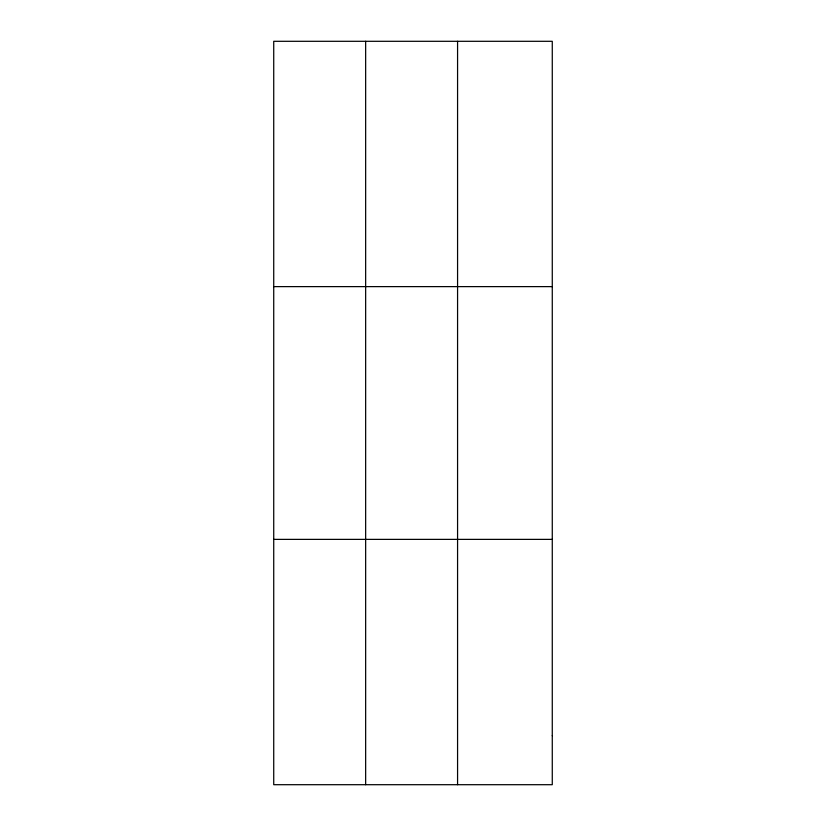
<?xml version="1.0" encoding="UTF-8"?>
<svg xmlns="http://www.w3.org/2000/svg" width="826" height="826" viewBox="0 0 826 826"><rect width="100%" height="100%" fill="white"/><g stroke="black" fill="none" stroke-linecap="round" stroke-linejoin="round"><path stroke-width="1.24" d="M365.65 784.7L365.65 41.3M457.573 784.7L457.573 41.3M273.726 286.622L552.274 286.622M273.726 539.378L552.274 539.378M552.274 735.636L552.274 784.7L273.726 784.7L273.726 41.3L552.274 41.3L552.274 735.636"/></g></svg>
